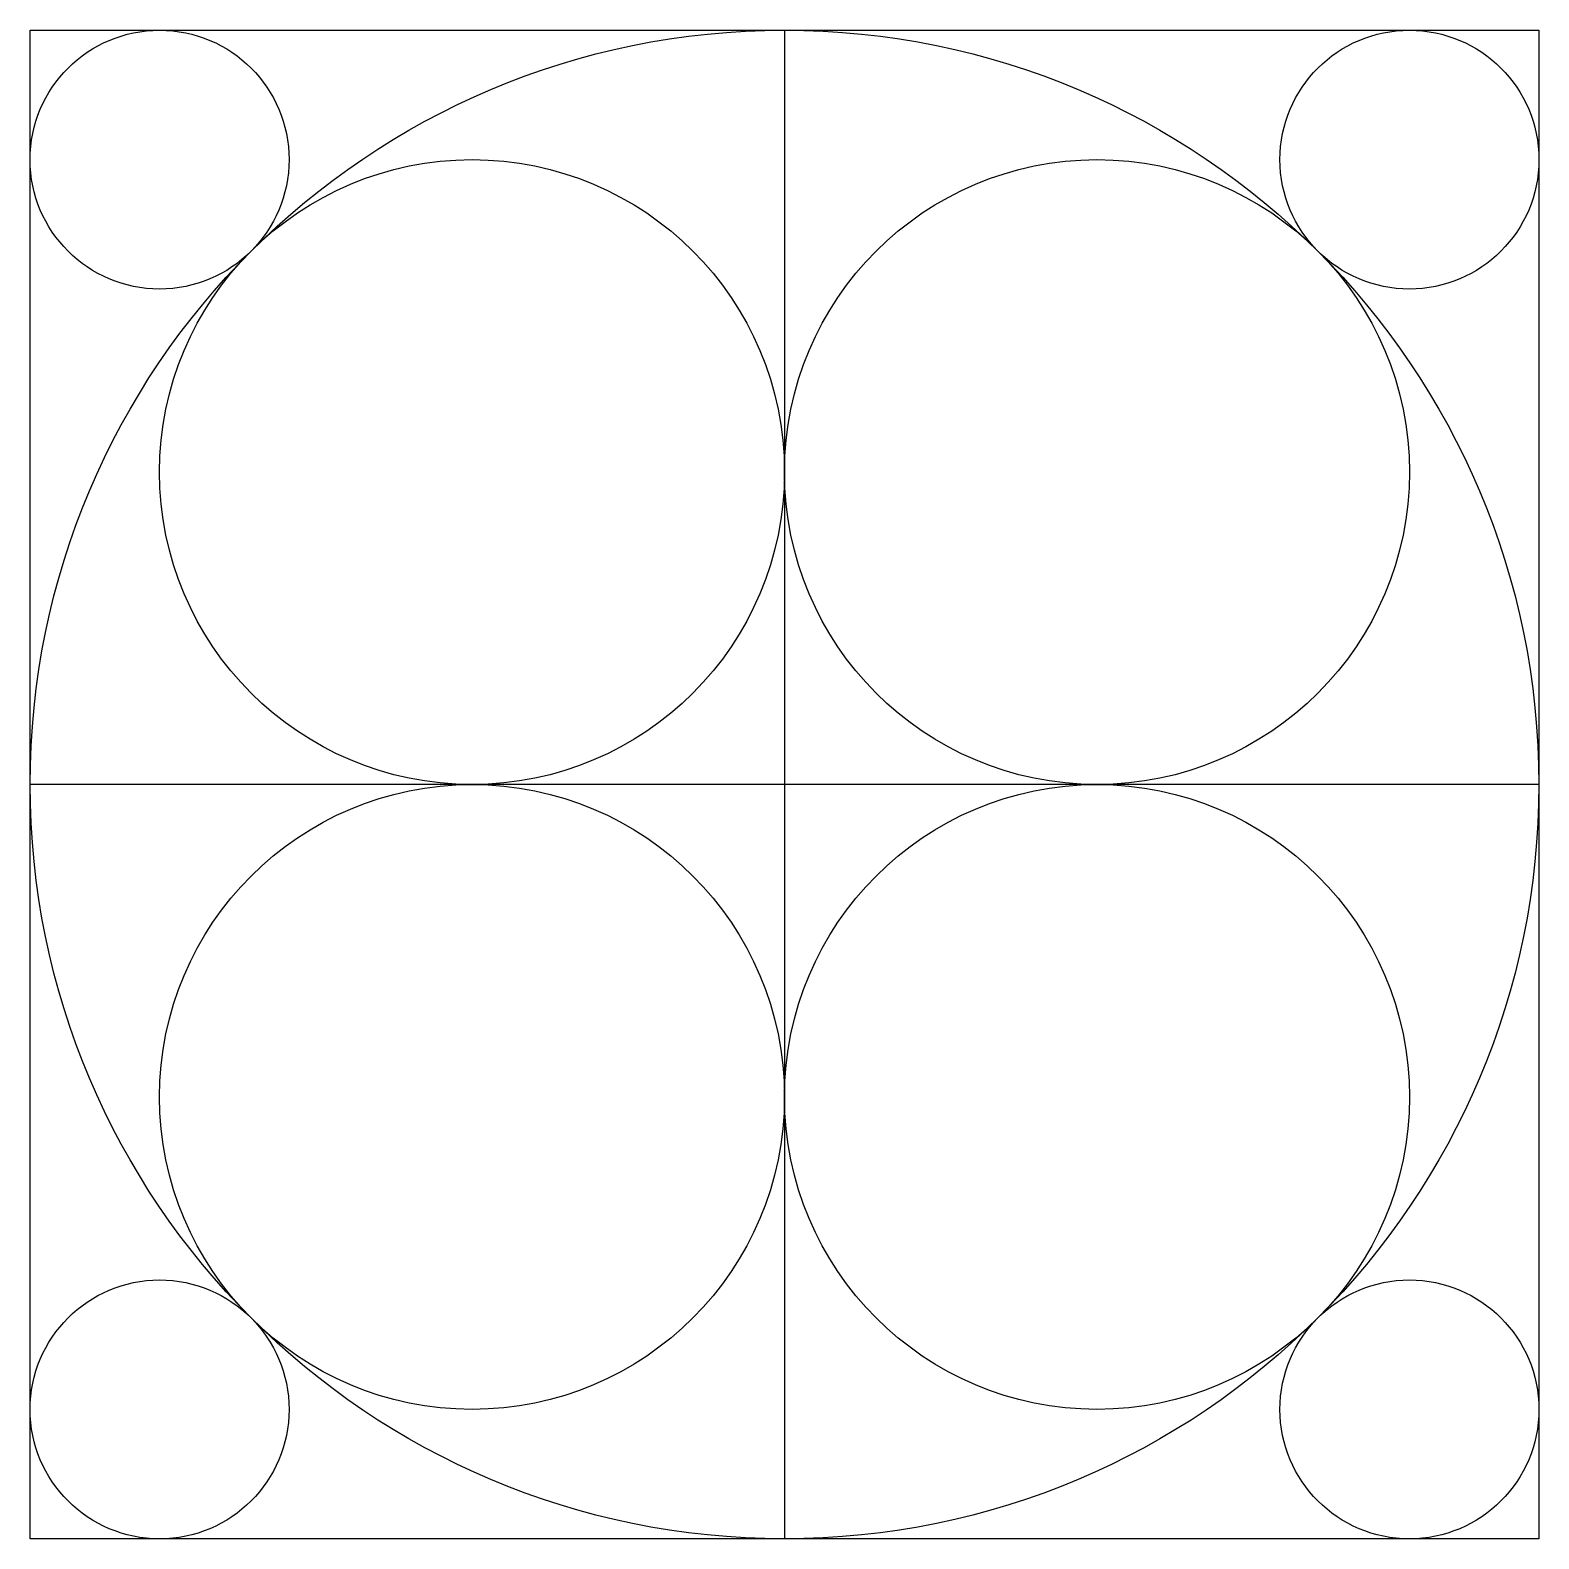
# Model space of a CAD drawing. Header units: inches. Extents: x 30.1 to 50.1, y -0.1 to 19.9.
import ezdxf

# ---------------------------------------------------------------- set-up
doc = ezdxf.new("R2010")
doc.units = ezdxf.units.IN
doc.header["$MEASUREMENT"] = 0

msp = doc.modelspace()

# ---------------------------------------------------------------- linework, layer by layer
for p, q in [((40.125, 19.851), (40.125, -0.149)), ((50.125, 9.851), (30.125, 9.851))]:
    msp.add_line(p, q)
msp.add_lwpolyline([(30.125, 19.851), (50.125, 19.851), (50.125, -0.149), (30.125, -0.149)], close=True)
for centre, radius in [((40.125, 9.851), 10), ((31.841, 18.135), 1.716), ((48.41, 18.135), 1.716), ((35.983, 13.993), 4.142), ((44.268, 13.993), 4.142), ((35.983, 5.709), 4.142), ((44.268, 5.709), 4.142), ((31.841, 1.567), 1.716), ((48.41, 1.567), 1.716)]:
    msp.add_circle(centre, radius)

doc.saveas('drawing.dxf')
